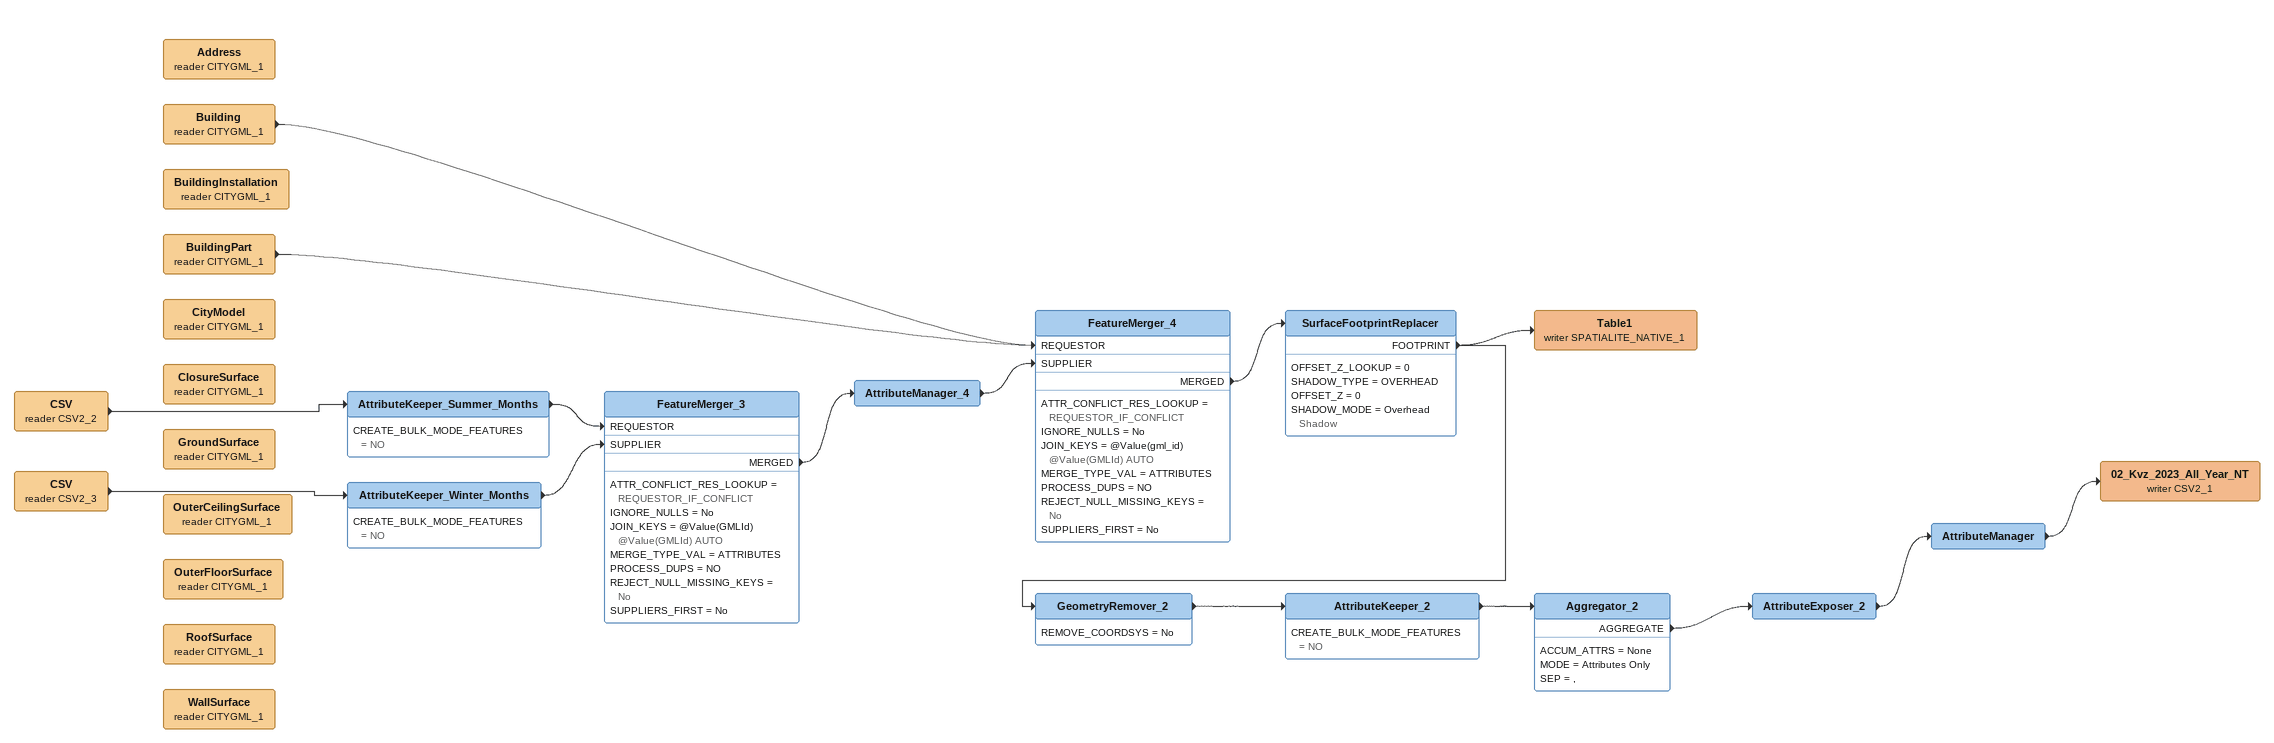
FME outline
CSV (reader CSV2_2)
    -> AttributeKeeper_Summer_Months
AttributeKeeper_Summer_Months
    CREATE_BULK_MODE_FEATURES = NO
    -> FeatureMerger_3 [REQUESTOR]
CSV (reader CSV2_3)
    -> AttributeKeeper_Winter_Months
AttributeKeeper_Winter_Months
    CREATE_BULK_MODE_FEATURES = NO
    -> FeatureMerger_3 [SUPPLIER]
FeatureMerger_3
    ATTR_CONFLICT_RES_LOOKUP = REQUESTOR_IF_CONFLICT
    IGNORE_NULLS = No
    JOIN_KEYS = @Value(GMLId) @Value(GMLId) AUTO
    MERGE_TYPE_VAL = ATTRIBUTES
    PROCESS_DUPS = NO
    REJECT_NULL_MISSING_KEYS = No
    SUPPLIERS_FIRST = No
    MERGED -> AttributeManager_4
AttributeManager_4
    -> FeatureMerger_4 [SUPPLIER]
Address (reader CITYGML_1)
Building (reader CITYGML_1)
    -> FeatureMerger_4 [REQUESTOR]
BuildingInstallation (reader CITYGML_1)
BuildingPart (reader CITYGML_1)
    -> FeatureMerger_4 [REQUESTOR]
FeatureMerger_4
    ATTR_CONFLICT_RES_LOOKUP = REQUESTOR_IF_CONFLICT
    IGNORE_NULLS = No
    JOIN_KEYS = @Value(gml_id) @Value(GMLId) AUTO
    MERGE_TYPE_VAL = ATTRIBUTES
    PROCESS_DUPS = NO
    REJECT_NULL_MISSING_KEYS = No
    SUPPLIERS_FIRST = No
    MERGED -> SurfaceFootprintReplacer
SurfaceFootprintReplacer
    OFFSET_Z_LOOKUP = 0
    SHADOW_TYPE = OVERHEAD
    OFFSET_Z = 0
    SHADOW_MODE = Overhead Shadow
    FOOTPRINT -> Table1 (writer SPATIALITE_NATIVE_1)
    FOOTPRINT -> GeometryRemover_2
Table1 (writer SPATIALITE_NATIVE_1)
GeometryRemover_2
    REMOVE_COORDSYS = No
    -> AttributeKeeper_2
AttributeKeeper_2
    CREATE_BULK_MODE_FEATURES = NO
    -> Aggregator_2
Aggregator_2
    ACCUM_ATTRS = None
    MODE = Attributes Only
    SEP = ,
    AGGREGATE -> AttributeExposer_2
AttributeExposer_2
    -> AttributeManager
AttributeManager
    -> 02_Kvz_2023_All_Year_NT (writer CSV2_1)
02_Kvz_2023_All_Year_NT (writer CSV2_1)
CityModel (reader CITYGML_1)
ClosureSurface (reader CITYGML_1)
GroundSurface (reader CITYGML_1)
OuterCeilingSurface (reader CITYGML_1)
OuterFloorSurface (reader CITYGML_1)
RoofSurface (reader CITYGML_1)
WallSurface (reader CITYGML_1)
